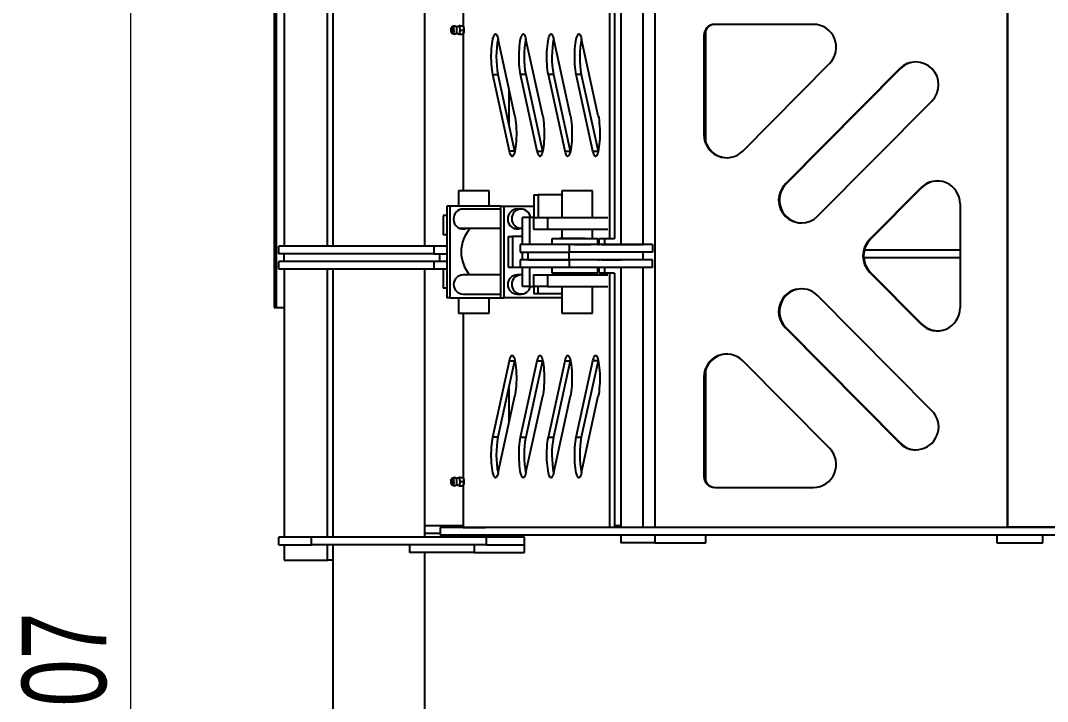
# Model space of a CAD drawing. Header units: millimetres. Extents: x 15 to 205, y 5 to 292.
# Drawn here: x 82.47 to 125.05, y 220.74 to 248.99 of the extents above; entities that cross this region are included whole.
import ezdxf

# ---------------------------------------------------------------- set-up
doc = ezdxf.new("R2010")
doc.units = ezdxf.units.MM
doc.styles.add('SLDTEXTSTYLE0', font='TXT', dxfattribs={"width": 0.75})
doc.dimstyles.new('SLDDIMSTYLE1', dxfattribs={"dimtxt": 3.5, "dimasz": 3.302, "dimexe": 0, "dimexo": 0.0625, "dimgap": 0.875, "dimtad": 1, "dimdec": 0, "dimlfac": 20, "dimrnd": 1e-09, "dimzin": 12, "dimdsep": 46, "dimtxsty": 'SLDTEXTSTYLE0', "dimsah": 1, "dimcen": 0.09, "dimadec": 0, "dimazin": 3, "dimtfac": 1, "dimtdec": 0, "dimtofl": 0, "dimtmove": 0, "dimatfit": 3, "dimfxl": 0, "dimfrac": 2, "dimtolj": 1, "dimtzin": 12, "dimarcsym": 0})

# ---------------------------------------------------------------- blocks, each defined once
blk = doc.blocks.new('_D_1')
at = {"color": 7, "linetype": 'Continuous', "lineweight": 18}
for p, q in [((94.421, 262.319), (86.029, 262.319)), ((87.029, 262.319), (87.029, 181.992)), ((94.421, 181.992), (86.029, 181.992))]:
    blk.add_line(p, q, dxfattribs=at)
for points in [[(87.029, 262.319), (86.521, 259.017), (87.537, 259.017)], [(87.029, 181.992), (87.537, 185.294), (86.521, 185.294)]]:
    blk.add_solid(points, dxfattribs=at)
at = {"color": 7, "linetype": 'Continuous', "lineweight": 18, "insert": (82.517, 216.626), "char_height": 3.5, "attachment_point": 1, "rotation": 90, "style": 'SLDTEXTSTYLE0'}
blk.add_mtext('1607', dxfattribs=at)

msp = doc.modelspace()

# ---------------------------------------------------------------- linework, layer by layer
at = {"color": 7, "linetype": 'Continuous', "lineweight": 25}
for p, q in [((92.9830956, 251.0542716), (92.9830956, 237.0842721)), ((93.0624707, 251.0542716), (93.0624707, 237.0842721)), ((93.4003676, 250.7367696), (93.4003676, 239.6242704)), ((95.1964187, 239.6242704), (95.1964187, 250.7367696)), ((95.4209252, 250.7367696), (95.4209252, 239.6242704)), ((99.2309252, 239.6242704), (99.2309252, 250.7367696)), ((100.8184245, 250.4954721), (100.8184245, 248.7654712)), ((106.8838572, 250.4954721), (106.8838572, 239.9385955)), ((107.0961422, 250.4954721), (107.0961422, 239.9385955)), ((107.3635606, 250.4954721), (107.3635606, 239.700469)), ((108.2857771, 239.700469), (108.2857771, 250.4954721)), ((108.7654813, 250.4954721), (108.7654813, 227.9529716)), ((123.3953966, 227.9656734), (123.3954026, 250.4954721)), ((123.3953966, 250.4954721), (123.3953966, 227.9529716)), ((100.3384972, 248.704293), (100.3326638, 248.6943271)), ((100.4211268, 248.749962), (100.3397072, 248.7056519)), ((100.6728372, 248.7667884), (100.670703, 248.7630214)), ((100.6987425, 248.7654712), (100.8169351, 248.7654712)), ((100.8210967, 248.7654712), (100.8169351, 248.7654712)), ((100.826036, 248.7622644), (100.8234727, 248.7667884)), ((115.3468726, 248.8289918), (111.2516431, 248.8289918)), ((100.3329942, 248.4860505), (100.3384972, 248.4766509)), ((100.3397072, 248.4752919), (100.4211268, 248.4309818)), ((100.670703, 248.4179224), (100.6728372, 248.4141554)), ((100.6882241, 248.5065486), (100.6880259, 248.5029723)), ((100.6987425, 248.4154727), (100.8169351, 248.4154727)), ((100.7084264, 248.5904719), (100.826619, 248.5904719)), ((100.8169351, 248.4154727), (100.8210967, 248.4154727)), ((100.8184245, 248.4154727), (100.8184249, 241.9261481)), ((100.8234727, 248.4141554), (100.8256069, 248.4179224)), ((100.8375334, 248.5065486), (100.8373356, 248.5029723)), ((110.8040465, 248.3775343), (110.8040465, 244.2469682)), ((110.8322276, 248.3775343), (110.8040465, 248.3775343)), ((110.8322276, 248.3775343), (110.8322276, 244.2469682)), ((110.8835502, 243.9372327), (110.8835502, 248.587438)), ((102.9656252, 245.0359549), (102.2713078, 248.2109513)), ((104.118192, 245.0359549), (103.4238747, 248.2109513)), ((105.2707589, 245.0359549), (104.5764415, 248.2109513)), ((106.4233257, 245.0359549), (105.7290083, 248.2109513)), ((112.4161555, 243.5734476), (116.0146294, 247.2029712)), ((102.7433796, 243.572488), (102.0490622, 246.7474903)), ((102.0490622, 246.7474903), (102.2613464, 246.7474903)), ((102.2613464, 246.7474903), (102.9556645, 243.572488)), ((103.8959464, 243.572488), (103.2016291, 246.7474903)), ((103.4139132, 246.7474903), (103.2016291, 246.7474903)), ((103.4139132, 246.7474903), (104.1082314, 243.572488)), ((105.0485133, 243.572488), (104.3541959, 246.7474903)), ((104.5664801, 246.7474903), (104.3541959, 246.7474903)), ((104.5664801, 246.7474903), (105.2607974, 243.572488)), ((106.2010801, 243.572488), (105.5067627, 246.7474903)), ((105.7190469, 246.7474903), (105.5067627, 246.7474903)), ((105.7190469, 246.7474903), (106.4133642, 243.572488)), ((114.1840412, 242.2134961), (118.9232214, 246.9935741)), ((118.951401, 246.9935741), (114.2122222, 242.2134961)), ((118.9232214, 246.9935741), (118.951401, 246.9935741)), ((102.7234247, 244.6344818), (102.7234247, 246.1434926)), ((115.5195562, 240.866461), (120.258735, 245.646533)), ((110.8040465, 244.2469682), (110.8322276, 244.2469682)), ((102.9556645, 243.572488), (102.7433796, 243.572488)), ((102.9556645, 243.572488), (102.9606445, 243.5505535)), ((103.8959464, 243.572488), (104.1082314, 243.572488)), ((104.1082314, 243.572488), (104.1132113, 243.5505535)), ((105.0485133, 243.572488), (105.2607974, 243.572488)), ((105.2607974, 243.572488), (105.2657781, 243.5505535)), ((106.2010801, 243.572488), (106.4133642, 243.572488)), ((106.4133642, 243.572488), (106.418345, 243.5505535)), ((100.6279251, 241.9261481), (100.6279251, 241.2911441)), ((101.897925, 241.9261481), (100.6279251, 241.9261481)), ((101.897925, 241.2911441), (101.897925, 241.9261481)), ((104.9187025, 241.9261481), (104.9187025, 240.814897)), ((106.1887024, 241.9261481), (104.9187025, 241.9261481)), ((106.1887024, 240.814897), (106.1887024, 241.9261481)), ((114.1840412, 242.2134961), (114.2122222, 242.2134961)), ((117.6753236, 239.8977425), (119.8130219, 242.0538868)), ((119.8412029, 242.0538868), (117.7035047, 239.8977425)), ((119.8130219, 242.0538868), (119.8412029, 242.0538868)), ((103.7575661, 241.7560007), (103.7575661, 241.2911441)), ((103.7575661, 241.7560007), (103.9357981, 241.7560007)), ((103.9357981, 241.7560007), (103.9357981, 240.814897)), ((104.9187025, 241.7560007), (103.9357981, 241.7560007)), ((100.138888, 241.2911441), (100.138888, 240.1005234)), ((100.2709119, 241.2911441), (100.138888, 241.2911441)), ((100.2709119, 241.2911441), (100.2709119, 237.4811437)), ((102.3832945, 241.2911441), (100.2709119, 241.2911441)), ((102.3832945, 241.1641445), (100.8143952, 241.1641445)), ((102.3832945, 237.4811437), (102.3832945, 241.2911441)), ((102.3832945, 241.2911441), (102.5153188, 241.2911441)), ((102.5153188, 237.4811437), (102.5153188, 241.2911441)), ((102.5153188, 241.2911441), (103.7575661, 241.2911441)), ((103.2238318, 241.1641445), (103.0588022, 241.1641445)), ((103.7575661, 241.2911441), (103.7575661, 240.814897)), ((121.4251293, 241.3803663), (121.4251293, 237.0680775)), ((99.9929251, 240.8942725), (99.9929251, 240.1005234)), ((100.138888, 240.8942725), (99.9929251, 240.8942725)), ((103.2782151, 239.700469), (103.2782151, 240.814897)), ((103.575269, 240.814897), (103.2782151, 240.814897)), ((103.575269, 240.814897), (103.575269, 239.700469)), ((103.7305502, 240.814897), (103.575269, 240.814897)), ((103.7305502, 240.814897), (103.7305502, 240.338644)), ((103.7305502, 240.814897), (104.3114549, 240.814897)), ((104.3114549, 240.814897), (104.3114549, 240.338644)), ((104.3114549, 240.814897), (106.8231648, 240.814897)), ((100.6622514, 240.3703954), (102.3832945, 240.3703954)), ((102.9066583, 240.3703954), (103.2238318, 240.3703954)), ((103.7305502, 240.338644), (104.3114549, 240.338644)), ((104.3114549, 240.338644), (106.8231648, 240.338644)), ((104.9187025, 240.338644), (104.9187025, 239.9481203)), ((106.1887024, 239.9481203), (106.1887024, 240.338644)), ((100.138888, 240.1005234), (99.9929251, 240.1005234)), ((100.138888, 240.1005234), (100.138888, 238.6717703)), ((102.6817484, 240.0211479), (102.6817484, 238.7511458)), ((102.6817484, 240.0211479), (102.8599805, 240.0211479)), ((102.8599805, 240.0211479), (102.8599805, 238.7511458)), ((103.2782151, 240.0211479), (102.8599805, 240.0211479)), ((104.5043929, 239.9481203), (104.5043929, 239.700469)), ((104.5066132, 239.9481203), (106.4071721, 239.9481203)), ((105.8824925, 239.9481203), (104.8224649, 239.9481203)), ((106.4093923, 239.700469), (106.4093923, 239.9481203)), ((106.467267, 239.700469), (106.467267, 239.9385955)), ((106.467267, 239.9385955), (106.8838572, 239.9385955)), ((106.6795519, 239.9385955), (106.6795519, 239.700469)), ((106.8838572, 239.9385955), (107.0961422, 239.9385955)), ((117.6753236, 239.8977425), (117.7035047, 239.8977425)), ((93.1758611, 239.3067684), (93.1758611, 239.6242704)), ((99.60829, 239.6242704), (93.1758611, 239.6242704)), ((99.60829, 239.6242704), (99.60829, 239.3067684)), ((100.138888, 239.6242704), (99.60829, 239.6242704)), ((103.1860633, 239.700469), (103.1860633, 239.3829729)), ((103.1860633, 239.3829729), (105.2270083, 239.3829729)), ((105.2270083, 239.700469), (103.1866437, 239.700469)), ((103.2782151, 239.0654709), (103.2782151, 239.3829729)), ((103.5035638, 239.3829729), (103.5035638, 239.0654709)), ((105.4085633, 239.700469), (104.4169305, 239.700469)), ((105.2137209, 239.0654709), (105.2137209, 239.3829729)), ((108.6772396, 239.700469), (105.2270083, 239.700469)), ((105.2270083, 239.3829729), (105.2270083, 239.700469)), ((108.6772396, 239.3829729), (105.2270083, 239.3829729)), ((105.4085633, 239.700469), (106.1214848, 239.700469)), ((106.4093923, 239.700469), (106.4587591, 239.700469)), ((106.5507172, 239.700469), (107.3635606, 239.700469)), ((107.3635606, 239.700469), (107.2753204, 239.700469)), ((107.2753204, 239.700469), (108.2857771, 239.700469)), ((108.2857771, 239.0654709), (108.2857771, 239.3829729)), ((108.6568607, 239.700469), (108.6772396, 239.700469)), ((108.6772396, 239.700469), (108.6772396, 239.3829729)), ((121.4251293, 239.4591715), (117.4560903, 239.4591715)), ((99.60829, 239.3067684), (93.1758611, 239.3067684)), ((93.1758611, 238.6717703), (93.1758611, 238.9892723)), ((99.60829, 238.9892723), (93.1758611, 238.9892723)), ((93.4003676, 238.9892723), (93.4003676, 239.3067684)), ((99.60829, 239.3067684), (100.138888, 239.3067684)), ((99.60829, 238.9892723), (99.60829, 238.6717703)), ((100.138888, 238.9892723), (99.60829, 238.9892723)), ((99.8446664, 239.3067684), (99.8446664, 238.9892723)), ((103.1860633, 239.0654709), (103.1860633, 238.7479689)), ((105.2270083, 239.0654709), (103.1866437, 239.0654709)), ((103.5035638, 239.0654709), (105.2137209, 239.0654709)), ((108.2857771, 239.0654709), (105.2137209, 239.0654709)), ((108.6772396, 239.0654709), (105.2270083, 239.0654709)), ((105.2270083, 238.7479689), (105.2270083, 239.0654709)), ((106.4093923, 239.0654709), (106.4587591, 239.0654709)), ((106.5507172, 239.0654709), (107.3635606, 239.0654709)), ((108.6772396, 239.0654709), (108.6568607, 239.0654709)), ((108.6772396, 238.7479689), (108.6772396, 239.0654709)), ((121.4251293, 239.1416695), (117.4304633, 239.1416695)), ((99.60829, 238.6717703), (93.1758611, 238.6717703)), ((93.4003676, 238.6717703), (93.4003676, 227.559271)), ((95.1964187, 227.559271), (95.1964187, 238.6717703)), ((95.4209252, 238.6717703), (95.4209252, 227.559271)), ((99.2309252, 227.559271), (99.2309252, 238.6717703)), ((100.138888, 238.6717703), (99.60829, 238.6717703)), ((99.9929251, 238.6717703), (99.9929251, 237.8780212)), ((100.138888, 238.6717703), (100.138888, 237.4811437)), ((102.6817484, 238.7511458), (102.8599805, 238.7511458)), ((102.8599805, 238.7511458), (103.1860633, 238.7511458)), ((105.2270083, 238.7479689), (103.1860633, 238.7479689)), ((103.2782151, 237.9573967), (103.2782151, 238.7479689)), ((103.575269, 238.7479689), (103.575269, 237.9573967)), ((104.5043929, 238.7479689), (104.5043929, 238.525721)), ((104.5043929, 238.525721), (106.4093923, 238.525721)), ((104.9187025, 238.525721), (104.9187025, 238.4336438)), ((108.6772396, 238.7479689), (105.2270083, 238.7479689)), ((106.1887024, 238.4336438), (106.1887024, 238.525721)), ((106.4093923, 238.525721), (106.4093923, 238.7479689)), ((106.467267, 238.5098483), (106.467267, 238.7479689)), ((106.8838572, 238.5098483), (106.467267, 238.5098483)), ((106.6795519, 238.7479689), (106.6795519, 238.5098483)), ((106.8838572, 238.5098483), (106.883858, 227.9529716)), ((107.0961422, 238.5098483), (106.8838572, 238.5098483)), ((107.0961422, 238.5098483), (107.0961422, 227.9529716)), ((107.3635606, 238.7479689), (107.3635606, 227.9529716)), ((108.2857771, 227.9529716), (108.2857771, 238.7479689)), ((119.8130219, 236.3945569), (117.6753236, 238.5507013)), ((117.7035047, 238.5507013), (117.6753236, 238.5507013)), ((117.7035047, 238.5507013), (119.8412029, 236.3945569)), ((102.3832945, 238.4336438), (100.8143952, 238.4336438)), ((103.2238318, 238.4336438), (103.0588022, 238.4336438)), ((103.7305502, 238.4336438), (103.7305502, 237.9573967)), ((103.7305502, 238.4336438), (104.3114549, 238.4336438)), ((104.3114549, 238.4336438), (106.8231648, 238.4336438)), ((104.3114549, 238.4336438), (104.3114549, 237.9573967)), ((100.138888, 237.8780212), (99.9929251, 237.8780212)), ((100.8143952, 237.6398947), (102.3832945, 237.6398947)), ((103.0588022, 237.6398947), (103.2238318, 237.6398947)), ((103.575269, 237.9573967), (103.2782151, 237.9573967)), ((103.575269, 237.9573967), (103.7305502, 237.9573967)), ((104.3114549, 237.9573967), (103.7305502, 237.9573967)), ((103.7575661, 237.9573967), (103.7575661, 237.6512911)), ((103.9357981, 237.6512911), (103.7575661, 237.6512911)), ((103.9357981, 237.6512911), (103.9357981, 237.9573967)), ((104.9187025, 237.6512911), (103.9357981, 237.6512911)), ((104.3114549, 237.9573967), (106.8231648, 237.9573967)), ((104.9187025, 237.9573967), (104.9187025, 236.8461456)), ((106.1887024, 236.8461456), (106.1887024, 237.9573967)), ((100.2709119, 237.4811437), (100.138888, 237.4811437)), ((100.2709119, 237.4811437), (102.3832945, 237.4811437)), ((100.6279251, 237.4811437), (100.6279251, 236.8461456)), ((101.897925, 236.8461456), (101.897925, 237.4811437)), ((102.3832945, 237.4811437), (102.5153188, 237.4811437)), ((104.9187025, 237.4811437), (102.5153188, 237.4811437)), ((120.2587364, 232.8019108), (115.5195562, 237.5819828)), ((92.9830956, 237.0842721), (93.0624707, 237.0842721)), ((93.0624707, 237.0842721), (93.4003676, 237.0842721)), ((100.6279251, 236.8461456), (101.897925, 236.8461456)), ((100.8184249, 236.8461456), (100.8184253, 230.0329711)), ((104.9187025, 236.8461456), (106.1887024, 236.8461456)), ((119.8130219, 236.3945569), (119.8412029, 236.3945569)), ((118.9232214, 231.4548697), (114.1840412, 236.2349417)), ((114.2122222, 236.2349417), (114.1840412, 236.2349417)), ((114.2122222, 236.2349417), (118.9514024, 231.4548697)), ((102.0490622, 231.7009504), (102.7433796, 234.8759498)), ((102.9556645, 234.8759498), (102.2613472, 231.7009534)), ((102.7433796, 234.8759498), (102.9556645, 234.8759498)), ((102.9606445, 234.8978903), (102.9556645, 234.8759498)), ((103.2016291, 231.7009534), (103.8959464, 234.8759498)), ((104.1082314, 234.8759498), (103.413914, 231.7009534)), ((103.8959464, 234.8759498), (104.1082314, 234.8759498)), ((104.1132113, 234.8978903), (104.1082314, 234.8759498)), ((104.3541959, 231.7009534), (105.0485133, 234.8759498)), ((105.2607982, 234.8759498), (104.5664808, 231.7009534)), ((105.0485133, 234.8759498), (105.2607982, 234.8759498)), ((105.2657781, 234.8978903), (105.2607982, 234.8759498)), ((105.5067627, 231.7009534), (106.2010801, 234.8759498)), ((106.413365, 234.8759498), (105.7190476, 231.7009534)), ((106.413365, 234.8759498), (106.2010801, 234.8759498)), ((106.418345, 234.8978903), (106.413365, 234.8759498)), ((116.0146309, 231.2454696), (112.4161555, 234.8749961)), ((110.8835502, 229.8610027), (110.8835502, 234.5112051)), ((102.7234247, 232.3049482), (102.7234247, 233.813956)), ((110.804048, 234.2014756), (110.804048, 230.0709094)), ((110.8322276, 234.2014756), (110.804048, 234.2014756)), ((110.8322276, 234.2014756), (110.8322276, 230.0709094)), ((102.2713078, 230.2374895), (102.9656252, 233.4124889)), ((103.4238747, 230.2374895), (104.118192, 233.4124889)), ((104.5764415, 230.2374895), (105.2707589, 233.4124889)), ((105.7290083, 230.2374895), (106.4233257, 233.4124889)), ((102.2613472, 231.7009534), (102.0490622, 231.7009504)), ((103.2016291, 231.7009534), (103.413914, 231.7009534)), ((104.3541959, 231.7009534), (104.5664808, 231.7009534)), ((105.5067627, 231.7009534), (105.7190476, 231.7009534)), ((118.9232214, 231.4548697), (118.9514024, 231.4548697)), ((100.3384976, 229.9717929), (100.3326642, 229.961827)), ((100.4211275, 230.017462), (100.3397079, 229.9731489)), ((100.6728376, 230.0342854), (100.6707033, 230.0305213)), ((100.6987432, 230.0329711), (100.8169359, 230.0329711)), ((100.8210974, 230.0329711), (100.8169359, 230.0329711)), ((100.8260368, 230.0297644), (100.8234734, 230.0342854)), ((110.804048, 230.0709094), (110.8322276, 230.0709094)), ((100.3329946, 229.7535505), (100.3384976, 229.7441508)), ((100.3397079, 229.7427918), (100.4211275, 229.6984817)), ((100.6707033, 229.6854224), (100.6728376, 229.6816553)), ((100.6882245, 229.7740485), (100.6880267, 229.7704722)), ((100.6987432, 229.6829696), (100.8169359, 229.6829696)), ((100.7084271, 229.8579718), (100.8266198, 229.8579718)), ((100.8169359, 229.6829696), (100.8210974, 229.6829696)), ((100.8184253, 229.6829696), (100.8184253, 227.9529716)), ((100.8234734, 229.6816553), (100.8256076, 229.6854224)), ((100.8375341, 229.7740485), (100.8373363, 229.7704722)), ((111.2516446, 229.6194519), (115.3468726, 229.6194519)), ((100.8184253, 228.0291702), (99.2309252, 228.0291702)), ((99.8659251, 227.9529716), (99.8659251, 227.6354696)), ((99.8712344, 227.9529716), (99.8659251, 227.9529716)), ((99.8712344, 227.9529716), (99.8712344, 227.6354696)), ((100.8184253, 227.9529716), (101.7450018, 227.9529716)), ((106.883858, 227.9529716), (101.7450018, 227.9529716)), ((107.0961422, 227.9529716), (106.883858, 227.9529716)), ((107.3635606, 228.0291702), (107.0961422, 228.0291702)), ((108.747044, 227.9529716), (108.2857771, 227.9529716)), ((123.3953966, 227.9529716), (108.7975247, 227.9529716)), ((130.9664143, 227.9656704), (123.3953966, 227.9656734)), ((123.4233035, 227.9529716), (123.3953966, 227.9529716)), ((124.855019, 227.9529716), (124.855019, 227.9656734)), ((93.1758611, 227.241772), (93.1758611, 227.559271)), ((94.5351224, 227.559271), (93.1758611, 227.559271)), ((94.5351224, 227.241772), (94.5351224, 227.559271)), ((101.7709254, 227.559271), (94.5351224, 227.559271)), ((99.8659251, 227.7116712), (99.2309252, 227.7116712)), ((99.8712344, 227.6354696), (99.8659251, 227.6354696)), ((101.135925, 227.6354726), (101.135925, 227.559271)), ((101.7709254, 227.559271), (101.7709254, 227.241772)), ((103.358425, 227.559271), (101.7709254, 227.559271)), ((102.4059249, 227.559271), (102.4059249, 227.6354726)), ((103.358425, 227.241772), (103.358425, 227.559271)), ((107.3635606, 227.6354726), (107.3635606, 227.3179706)), ((108.7654813, 227.6354726), (108.7654813, 227.3179706)), ((110.8835502, 227.3179706), (110.8835502, 227.6354726)), ((122.9500188, 227.6354726), (122.9500188, 227.3179706)), ((124.855019, 227.3179706), (124.855019, 227.6354726)), ((93.1758611, 227.241772), (94.5351224, 227.241772)), ((93.4003676, 227.241772), (93.4003676, 226.6067709)), ((101.7709254, 227.241772), (94.5351224, 227.241772)), ((95.1964187, 226.6067709), (95.1964187, 227.241772)), ((95.4209252, 227.241772), (95.4209252, 216.7642708)), ((98.5959253, 227.241772), (98.5959253, 226.92427)), ((101.2790503, 227.241772), (101.2790503, 226.92427)), ((101.7709254, 227.241772), (103.358425, 227.241772)), ((103.358425, 226.92427), (103.358425, 227.241772)), ((108.7654813, 227.3179706), (107.3635606, 227.3179706)), ((108.7654813, 227.3179706), (110.8835502, 227.3179706)), ((122.9500188, 227.3179706), (124.855019, 227.3179706)), ((93.4003676, 226.6067709), (95.1964187, 226.6067709)), ((95.4209252, 226.6067709), (95.1964187, 226.6067709)), ((101.2790503, 226.92427), (98.5959253, 226.92427)), ((99.2309252, 217.0817699), (99.2309252, 226.92427)), ((101.2790503, 226.92427), (103.358425, 226.92427))]:
    msp.add_line(p, q, dxfattribs=at)
at = {"color": 7, "linetype": 'Continuous', "lineweight": 25, "flags": 128}
for points in [[(100.3499845, 248.5351767), (100.3472178, 248.5006537), (100.3433956, 248.479798), (100.3390992, 248.4757985), (100.3384972, 248.4766509)], [(102.0490622, 246.7474903), (102.0319393, 246.8373384), (102.0172058, 246.9391431), (102.0051359, 247.0510032), (101.9959545, 247.1708443), (101.9898316, 247.2964312), (101.9868827, 247.4254217), (101.9871613, 247.5554134), (101.9906638, 247.6839866), (101.9973239, 247.8087451), (102.0070179, 247.9273702), (102.0195646, 248.0376388), (102.0347318, 248.1375124), (102.0522354, 248.2251193), (102.0717493, 248.2988324), (102.0929111, 248.3572747), (102.1153262, 248.3993616), (102.1385772, 248.4243121), (102.1622299, 248.4316553), (102.1858452, 248.4212543), (102.2089822, 248.3933057), (102.2312103, 248.348334), (102.2521151, 248.2871677), (102.2713078, 248.2109513)], [(103.2016291, 246.7474903), (103.1845061, 246.8373384), (103.1697726, 246.9391431), (103.1577027, 247.0510032), (103.1485213, 247.1708443), (103.1423984, 247.2964312), (103.1394495, 247.4254217), (103.1397281, 247.5554134), (103.1432307, 247.6839866), (103.1498907, 247.8087451), (103.1595847, 247.9273702), (103.1721315, 248.0376388), (103.1872986, 248.1375124), (103.2048023, 248.2251193), (103.2243161, 248.2988324), (103.245478, 248.3572747), (103.267893, 248.3993616), (103.2911441, 248.4243121), (103.3147967, 248.4316553), (103.338412, 248.4212543), (103.3615491, 248.3933057), (103.3837771, 248.348334), (103.404682, 248.2871677), (103.4238747, 248.2109513)], [(104.3541959, 246.7474903), (104.337073, 246.8373384), (104.3223394, 246.9391431), (104.3102695, 247.0510032), (104.3010881, 247.1708443), (104.2949653, 247.2964312), (104.2920163, 247.4254217), (104.292295, 247.5554134), (104.2957975, 247.6839866), (104.3024576, 247.8087451), (104.3121515, 247.9273702), (104.3246983, 248.0376388), (104.3398654, 248.1375124), (104.3573683, 248.2251193), (104.3768829, 248.2988324), (104.3980448, 248.3572747), (104.4204599, 248.3993616), (104.4437109, 248.4243121), (104.4673635, 248.4316553), (104.4909789, 248.4212543), (104.5141159, 248.3933057), (104.5363439, 248.348334), (104.5572488, 248.2871677), (104.5764415, 248.2109513)], [(105.5067627, 246.7474903), (105.4896398, 246.8373384), (105.4749063, 246.9391431), (105.4628363, 247.0510032), (105.453655, 247.1708443), (105.4475321, 247.2964312), (105.4445831, 247.4254217), (105.4448618, 247.5554134), (105.4483643, 247.6839866), (105.4550244, 247.8087451), (105.4647183, 247.9273702), (105.4772651, 248.0376388), (105.4924323, 248.1375124), (105.5099352, 248.2251193), (105.5294497, 248.2988324), (105.5506116, 248.3572747), (105.5730267, 248.3993616), (105.5962777, 248.4243121), (105.6199303, 248.4316553), (105.6435457, 248.4212543), (105.6666827, 248.3933057), (105.6889108, 248.348334), (105.7098156, 248.2871677), (105.7290083, 248.2109513)], [(102.9656252, 245.0359549), (102.9827474, 244.9461069), (102.9974809, 244.8443021), (103.0095509, 244.7324361), (103.018733, 244.612595), (103.0248551, 244.487008), (103.0278048, 244.3580176), (103.0275254, 244.2280259), (103.0240229, 244.0994527), (103.0173628, 243.9746942), (103.0076688, 243.856075), (102.9951221, 243.7458004), (102.9799557, 243.6459329), (102.962452, 243.5583259), (102.9429375, 243.4846129), (102.9217756, 243.4261646), (102.8993605, 243.3840777), (102.8761102, 243.3591272), (102.8524569, 243.3517899), (102.8288422, 243.3621849), (102.8057052, 243.3901336), (102.7834771, 243.4351112), (102.7625716, 243.4962775), (102.7433796, 243.572488)], [(104.118192, 245.0359549), (104.1353142, 244.9461069), (104.1500477, 244.8443021), (104.1621177, 244.7324361), (104.1712998, 244.612595), (104.1774219, 244.487014), (104.1803716, 244.3580176), (104.1800922, 244.2280259), (104.1765897, 244.0994527), (104.1699296, 243.9746942), (104.1602357, 243.856075), (104.1476889, 243.7458004), (104.1325225, 243.6459329), (104.1150188, 243.5583259), (104.0955043, 243.4846129), (104.0743424, 243.4261646), (104.0519273, 243.3840777), (104.028677, 243.3591272), (104.0050237, 243.3517899), (103.9814091, 243.3621849), (103.958272, 243.3901336), (103.936044, 243.4351112), (103.9151384, 243.4962775), (103.8959464, 243.572488)], [(105.2707589, 245.0359549), (105.287881, 244.9461069), (105.3026146, 244.8443021), (105.3146845, 244.7324361), (105.3238666, 244.612595), (105.3299887, 244.487014), (105.3329384, 244.3580176), (105.332659, 244.2280259), (105.3291565, 244.0994527), (105.3224964, 243.9746942), (105.3128025, 243.856075), (105.3002557, 243.7458004), (105.2850893, 243.6459329), (105.2675857, 243.5583259), (105.2480711, 243.4846129), (105.2269092, 243.4261646), (105.2044941, 243.3840777), (105.1812439, 243.3591332), (105.1575905, 243.3517899), (105.1339759, 243.3621849), (105.1108388, 243.3901336), (105.0886108, 243.4351112), (105.0677052, 243.4962775), (105.0485133, 243.572488)], [(106.4233257, 245.0359549), (106.4404479, 244.9461069), (106.4551814, 244.8443021), (106.4672513, 244.7324361), (106.4764334, 244.612595), (106.4825556, 244.487014), (106.4855052, 244.3580176), (106.4852258, 244.2280259), (106.4817233, 244.0994527), (106.4750633, 243.9746942), (106.4653693, 243.856075), (106.4528225, 243.7458004), (106.4376561, 243.6459329), (106.4201525, 243.5583259), (106.4006379, 243.4846129), (106.379476, 243.4261646), (106.357061, 243.3840777), (106.3338107, 243.3591332), (106.3101573, 243.3517899), (106.2865427, 243.3621849), (106.2634057, 243.3901336), (106.2411776, 243.4351112), (106.220272, 243.4962775), (106.2010801, 243.572488)], [(100.7483831, 240.3444256), (100.8052828, 240.3590645), (100.8345148, 240.3703954)], [(102.99279, 240.3444256), (103.0496894, 240.3590645), (103.0789217, 240.3703954)], [(102.7433796, 234.8759498), (102.7625723, 234.9521663), (102.7834771, 235.0133325), (102.8057052, 235.0583102), (102.8288422, 235.0862529), (102.8524569, 235.0966539), (102.8761102, 235.0893106), (102.8993612, 235.064366), (102.9217756, 235.0222732), (102.9429375, 234.9638309), (102.962452, 234.8901178), (102.9799557, 234.8025109), (102.9951221, 234.7026374), (103.0076696, 234.5923688), (103.0173635, 234.4737496), (103.0240236, 234.3489911), (103.0275254, 234.220412), (103.0278048, 234.0904202), (103.0248558, 233.9614298), (103.018733, 233.8358487), (103.0095516, 233.7160076), (102.9974809, 233.6041417), (102.9827481, 233.5023369), (102.9656252, 233.4124889)], [(103.8959464, 234.8759498), (103.9151391, 234.9521663), (103.936044, 235.0133325), (103.958272, 235.0583102), (103.9814091, 235.0862588), (104.0050237, 235.0966539), (104.028677, 235.0893106), (104.0519281, 235.064366), (104.0743424, 235.0222732), (104.0955043, 234.9638309), (104.1150188, 234.8901178), (104.1325225, 234.8025109), (104.1476889, 234.7026374), (104.1602364, 234.5923688), (104.1699304, 234.4737496), (104.1765904, 234.3489911), (104.1800922, 234.220412), (104.1803716, 234.0904202), (104.1774227, 233.9614298), (104.1712998, 233.8358487), (104.1621184, 233.7160076), (104.1500477, 233.6041417), (104.1353142, 233.5023369), (104.118192, 233.4124889)], [(105.0485133, 234.8759498), (105.0677059, 234.9521663), (105.0886108, 235.0133325), (105.1108388, 235.0583102), (105.1339759, 235.0862588), (105.1575905, 235.0966539), (105.1812439, 235.0893106), (105.2044949, 235.064366), (105.2269092, 235.0222732), (105.2480711, 234.9638309), (105.2675857, 234.8901178), (105.2850893, 234.8025109), (105.3002557, 234.7026433), (105.3128032, 234.5923688), (105.3224972, 234.4737496), (105.3291572, 234.3489911), (105.332659, 234.2204179), (105.3329384, 234.0904202), (105.3299895, 233.9614298), (105.3238666, 233.8358487), (105.3146852, 233.7160076), (105.3026146, 233.6041417), (105.287881, 233.5023369), (105.2707589, 233.4124889)], [(106.2010801, 234.8759498), (106.2202728, 234.9521663), (106.2411776, 235.0133325), (106.2634057, 235.0583102), (106.2865427, 235.0862588), (106.3101573, 235.0966539), (106.3338107, 235.0893106), (106.3570617, 235.064366), (106.379476, 235.0222732), (106.4006379, 234.9638309), (106.4201525, 234.8901178), (106.4376561, 234.8025109), (106.4528225, 234.7026433), (106.46537, 234.5923688), (106.475064, 234.4737496), (106.4817241, 234.3489911), (106.4852258, 234.2204179), (106.4855052, 234.0904202), (106.4825563, 233.9614298), (106.4764334, 233.8358487), (106.4672521, 233.7160076), (106.4551814, 233.6041417), (106.4404479, 233.5023369), (106.4233257, 233.4124889)], [(102.2713078, 230.2374895), (102.2521159, 230.161276), (102.2312103, 230.1001098), (102.208983, 230.0551351), (102.185846, 230.0271865), (102.1622306, 230.0167884), (102.1385772, 230.0241287), (102.115327, 230.0490792), (102.0929119, 230.0911661), (102.07175, 230.1496114), (102.0522354, 230.2233245), (102.0347318, 230.3109314), (102.0195654, 230.4108019), (102.0070186, 230.5210735), (101.9973247, 230.6396957), (101.9906646, 230.7644542), (101.9871621, 230.8930274), (101.9868827, 231.0230191), (101.9898324, 231.1520095), (101.9959545, 231.2775965), (102.0051366, 231.3974376), (102.0172065, 231.5093006), (102.0319401, 231.6111054), (102.0490622, 231.7009504)], [(103.4238747, 230.2374895), (103.4046827, 230.161276), (103.3837771, 230.1001098), (103.3615491, 230.0551351), (103.3384128, 230.0271865), (103.3147974, 230.0167884), (103.2911441, 230.0241287), (103.2678938, 230.0490792), (103.2454787, 230.0911661), (103.2243168, 230.1496114), (103.2048023, 230.2233245), (103.1872986, 230.3109314), (103.1721322, 230.4108019), (103.1595854, 230.5210735), (103.1498915, 230.6396957), (103.1432314, 230.7644542), (103.1397289, 230.8930274), (103.1394495, 231.0230191), (103.1423992, 231.1520095), (103.1485213, 231.2775965), (103.1577034, 231.3974376), (103.1697734, 231.5093006), (103.1845069, 231.6111054), (103.2016291, 231.7009534)], [(104.5764415, 230.2374895), (104.5572495, 230.161276), (104.5363439, 230.1001098), (104.5141159, 230.0551351), (104.4909789, 230.0271865), (104.4673642, 230.0167884), (104.4437109, 230.0241287), (104.4204606, 230.0490792), (104.3980455, 230.0911661), (104.3768836, 230.1496114), (104.3573691, 230.2233245), (104.3398654, 230.3109314), (104.324699, 230.4108019), (104.3121523, 230.5210735), (104.3024583, 230.6396957), (104.2957982, 230.7644542), (104.2922957, 230.8930274), (104.2920163, 231.0230191), (104.294966, 231.1520125), (104.3010881, 231.2775965), (104.3102702, 231.3974376), (104.3223402, 231.5093006), (104.3370737, 231.6111054), (104.3541959, 231.7009534)], [(105.7290083, 230.2374895), (105.7098164, 230.161276), (105.6889108, 230.1001098), (105.6666827, 230.0551351), (105.6435457, 230.0271865), (105.6199311, 230.0167884), (105.5962777, 230.0241317), (105.5730274, 230.0490792), (105.5506123, 230.0911661), (105.5294505, 230.1496114), (105.5099359, 230.2233245), (105.4924323, 230.3109314), (105.4772659, 230.4108019), (105.4647191, 230.5210735), (105.4550251, 230.6396957), (105.448365, 230.7644542), (105.4448625, 230.8930274), (105.4445831, 231.0230191), (105.4475328, 231.1520125), (105.453655, 231.2775965), (105.4628371, 231.3974376), (105.474907, 231.5093006), (105.4896405, 231.6111054), (105.5067627, 231.7009534)], [(100.3499849, 229.8026766), (100.3472185, 229.7681506), (100.343396, 229.7473009), (100.3391, 229.7432985), (100.3384976, 229.7441508)]]:
    msp.add_lwpolyline(points, dxfattribs=at)
at = {"color": 7, "linetype": 'Continuous', "lineweight": 25}
for centre, radius, start, end in [((100.0201018, 248.5977175), 0.3357588, 349.26498378, 18.50676636), ((100.0561707, 248.6325527), 0.383377, 353.69832609, 17.83341048), ((100.0012909, 248.595898), 0.5595462, 352.92146272, 13.0940266), ((100.5028314, 248.6921832), 0.185739, 355.61176226, 23.23945607), ((111.2535792, 248.3794592), 0.4495368, 90.24676255, 180.24533551), ((111.2817594, 248.37946), 0.4495359, 90.24665428, 180.24544378), ((115.3391837, 247.8757103), 0.9533126, 315.11502978, 89.53787353), ((100.121554, 248.5417891), 0.319409, 339.70134757, 8.76691586), ((100.3924254, 248.5165098), 0.1644783, 339.25089611, 3.63762717), ((100.5028531, 248.488757), 0.1857177, 336.75892669, 4.38985499), ((99.0003591, 248.5903608), 1.6899394, 357.15806982, 2.97169044), ((100.5705877, 248.4964242), 0.2668283, 342.89022474, 1.40620591), ((106.2236303, 247.4769104), 4.0288643, 169.18492094, 190.43084095), ((107.3761971, 247.4769104), 4.0288643, 169.18492094, 190.43084095), ((108.528764, 247.4769104), 4.0288643, 169.18492094, 190.43084095), ((109.6813308, 247.4769104), 4.0288643, 169.18492094, 190.43084095), ((119.590666, 246.319744), 0.9484352, 314.78034268, 134.72723476), ((119.6198944, 246.3321709), 0.9403923, 90.90333106, 135.30546846), ((111.7477135, 244.2395911), 0.9436958, 179.55210157, 315.09867701), ((111.7805142, 244.2427003), 0.9482962, 179.74213263, 268.91086901), ((120.4814622, 241.3877416), 0.9436959, 359.55220493, 135.09853598), ((120.5096755, 241.3925327), 0.940343, 90.90228955, 135.30669853), ((114.8521105, 241.5402877), 0.9484336, 134.78047612, 314.72741876), ((114.887287, 241.5405426), 0.9531941, 135.08973107, 268.7136463), ((100.81869, 240.771468), 0.3927, 90.62663447, 182.93008412), ((103.0630972, 240.7714675), 0.3927005, 90.62665981, 182.93000385), ((103.2234629, 240.7742939), 0.3878967, 6.00844689, 181.0371189), ((100.8152613, 240.7291995), 0.3893909, 176.732451, 292.86104447), ((103.0596681, 240.7291999), 0.3893911, 176.73250734, 292.86098813), ((103.2267836, 240.7621037), 0.3911881, 179.24287268, 277.55483373), ((102.1832405, 239.3882929), 1.4464875, 137.23782721, 180.085124), ((118.356545, 239.2242219), 0.9579627, 135.32568565, 224.67431435), ((118.3847261, 239.2242219), 0.9579627, 135.32568565, 224.67431435), ((102.1817883, 239.3833056), 1.4450365, 179.88746129, 221.08582593), ((100.8183051, 238.0415221), 0.3921411, 90.57128434, 180.69403324), ((103.0627124, 238.0415215), 0.3921418, 90.57132955, 180.69393307), ((103.2267916, 238.0419324), 0.3911959, 82.4464985, 180.75579508), ((100.8183115, 238.0320225), 0.3921474, 179.30602223, 269.42779989), ((103.0627187, 238.0320232), 0.3921481, 179.30612241, 269.42775469), ((103.2232544, 238.029465), 0.3876935, 178.92003223, 349.28698096), ((114.8514886, 236.9087696), 0.9484357, 45.2198035, 225.27255513), ((114.8872908, 236.9078972), 0.9531982, 91.28658101, 224.91018701), ((120.4815645, 237.0604574), 0.9435956, 224.88655574, 0.46270335), ((120.5096752, 237.0559104), 0.9403423, 224.69328906, 269.09791143), ((111.7476116, 234.2090986), 0.9435944, 44.88637894, 180.46288016), ((111.7805151, 234.2057427), 0.9482971, 91.08918067, 180.25781769), ((119.5912895, 232.1280823), 0.9484357, 225.21975445, 45.27260418), ((106.2236518, 230.9715319), 4.0288849, 169.56919226, 190.81504509), ((107.3762186, 230.9715319), 4.0288849, 169.56919226, 190.81504509), ((108.5287855, 230.9715319), 4.0288849, 169.56919226, 190.81504509), ((109.6813301, 230.9715319), 4.0288631, 169.56913412, 190.81510323), ((115.3394332, 230.5726304), 0.9532075, 270.44718003, 44.899753), ((119.619895, 232.1162607), 0.9403831, 224.69404199, 269.09662221), ((100.0201069, 229.8652178), 0.3357542, 349.26477819, 18.50697195), ((100.0561693, 229.9000524), 0.3833791, 353.69839362, 17.83334295), ((100.0011976, 229.8633971), 0.5596387, 352.92303855, 13.09223326), ((100.5028263, 229.9596815), 0.1857447, 355.61242364, 23.23926947), ((111.253581, 230.0689848), 0.4495371, 179.7546997, 269.75320224), ((111.281762, 230.0689863), 0.4495385, 179.75488706, 269.75301488), ((100.1215689, 229.8092876), 0.3193953, 339.70070861, 8.76755482), ((100.392437, 229.7840077), 0.1644674, 339.25022997, 3.63963207), ((100.5028145, 229.7562617), 0.1857565, 336.7614751, 4.38746234), ((99.0002797, 229.8578643), 1.6900192, 357.15808269, 2.97142851), ((100.570499, 229.7639365), 0.2669174, 342.89334332, 1.40308732)]:
    msp.add_arc(centre, radius, start, end, dxfattribs=at)
for points, knots in [([(100.5462947, 248.7226631), (100.5388666, 248.7274377), (100.5172613, 248.7413252), (100.4765147, 248.753475), (100.441225, 248.7535979), (100.4235463, 248.7504868), (100.4216479, 248.7501528)], [0, 0, 0, 0, 0.2022104818, 0.5881540066, 0.9557764955, 1, 1, 1, 1]), ([(100.6716537, 248.7653102), (100.6539427, 248.7559108), (100.6164036, 248.7359884), (100.5719696, 248.7232857), (100.5473193, 248.7235808), (100.5453097, 248.7236049)], [0, 0, 0, 0, 0.4506702973, 0.9552166755, 1, 1, 1, 1]), ([(100.6987425, 248.7654711), (100.6971183, 248.7654705), (100.6939115, 248.7654692), (100.6895898, 248.7654662), (100.6857098, 248.7654682), (100.681172, 248.7654752), (100.6764974, 248.7654484), (100.6744947, 248.7654636), (100.6735002, 248.7654711)], [0, 0, 0, 0, 0.1314523016, 0.2595352661, 0.3849813876, 0.5086281281, 0.7560021823, 1, 1, 1, 1]), ([(100.6880261, 248.6779711), (100.6878765, 248.6815523), (100.6875767, 248.6887318), (100.687772, 248.699564), (100.6884294, 248.71048), (100.6899937, 248.7250837), (100.6930642, 248.7435218), (100.6968238, 248.7580544), (100.6987425, 248.7654711)], [0, 0, 0, 0, 0.1209380287, 0.242453912, 0.3663523097, 0.4914374238, 0.7404537281, 1, 1, 1, 1]), ([(100.8169351, 248.7654711), (100.8183521, 248.7617228), (100.8211496, 248.7543225), (100.8248582, 248.7432419), (100.8281337, 248.7323171), (100.8318707, 248.7178444), (100.8355416, 248.6997391), (100.8367403, 248.6851935), (100.8373355, 248.6779711)], [0, 0, 0, 0, 0.1314677243, 0.2595569263, 0.385000819, 0.508637726, 0.7560231363, 1, 1, 1, 1]), ([(100.825586, 248.7616565), (100.826111, 248.7611061), (100.8280928, 248.7590285), (100.8312732, 248.7431979), (100.8348531, 248.7160317), (100.8365081, 248.6906587), (100.8373356, 248.6779715)], [0, 0, 0, 0, 0.107253016, 0.4048481276, 0.702409075, 1, 1, 1, 1]), ([(100.3440269, 248.5393929), (100.3433861, 248.5271541), (100.3425122, 248.5162495), (100.3404303, 248.4987524), (100.339223, 248.4921667), (100.3366578, 248.484314), (100.3353009, 248.48305), (100.3326429, 248.4860371), (100.3313429, 248.4902871), (100.3289968, 248.5036593), (100.3279517, 248.5127763), (100.3262747, 248.5344978), (100.3256435, 248.5470938), (100.3248908, 248.5738578), (100.3247696, 248.5880152), (100.3250559, 248.6157469), (100.3254633, 248.6293104), (100.3261041, 248.6415492)], [0, 0, 0, 0, 0.125, 0.125, 0.25, 0.25, 0.375, 0.375, 0.5, 0.5, 0.625, 0.625, 0.75, 0.75, 0.875, 0.875, 1, 1, 1, 1]), ([(100.3261041, 248.6415492), (100.326745, 248.6537881), (100.3276188, 248.6646927), (100.3297007, 248.6821898), (100.330908, 248.6887754), (100.3334732, 248.6966282), (100.3348301, 248.6978922), (100.3374881, 248.6949051), (100.3387881, 248.6906551), (100.3411342, 248.6772829), (100.3421793, 248.6681659), (100.3438564, 248.6464444), (100.3444876, 248.6338484), (100.3452402, 248.6070844), (100.3453614, 248.592927), (100.3450751, 248.5651953), (100.3446677, 248.5516318), (100.3440269, 248.5393929)], [0, 0, 0, 0, 0.125, 0.125, 0.25, 0.25, 0.375, 0.375, 0.5, 0.5, 0.625, 0.625, 0.75, 0.75, 0.875, 0.875, 1, 1, 1, 1]), ([(100.3367555, 248.600104), (100.3367144, 248.6008286), (100.3366322, 248.6022737), (100.3364766, 248.6042186), (100.3362644, 248.6063137), (100.335978, 248.6083311), (100.3354917, 248.6103964), (100.3348423, 248.6109591), (100.3341203, 248.6085239), (100.3335337, 248.6035002), (100.3332288, 248.5975043), (100.3331318, 248.5921167), (100.3331418, 248.5881045), (100.3332181, 248.5842609), (100.3333229, 248.5819804), (100.3333755, 248.5808382)], [0, 0, 0, 0, 0.04014193361, 0.08005710216, 0.1203838842, 0.18532309773, 0.2506883214, 0.38029992275, 0.50004542841, 0.61979093406, 0.74940253541, 0.81434194014, 0.87970735625, 0.93974996598, 1, 1, 1, 1]), ([(100.3333755, 248.5808382), (100.3334167, 248.5801136), (100.3334988, 248.5786685), (100.3336544, 248.5767236), (100.3338666, 248.5746285), (100.334153, 248.5726111), (100.3346393, 248.5705458), (100.3352887, 248.5699831), (100.3360107, 248.5724183), (100.3365973, 248.577442), (100.3369022, 248.5834379), (100.3369992, 248.5888255), (100.3369892, 248.5928377), (100.3369129, 248.5966813), (100.3368081, 248.5989618), (100.3367555, 248.600104)], [0, 0, 0, 0, 0.0401419336, 0.0800571022, 0.1203838842, 0.1853230977, 0.2506883214, 0.3802999228, 0.5000454284, 0.6197909341, 0.7494025354, 0.8143419401, 0.8797073562, 0.939749966, 1, 1, 1, 1]), ([(100.4216483, 248.4307911), (100.4303814, 248.4295857), (100.4558298, 248.4260732), (100.4979145, 248.4321828), (100.5299941, 248.4469245), (100.5447173, 248.4571818), (100.5462947, 248.4582807)], [0, 0, 0, 0, 0.2018858778, 0.5883014657, 0.9558921554, 1, 1, 1, 1]), ([(100.545303, 248.4571483), (100.5480041, 248.4571661), (100.5735101, 248.4573344), (100.6178962, 248.4445716), (100.6545465, 248.4244997), (100.6713668, 248.4152879)], [0, 0, 0, 0, 0.0602250884, 0.568701185, 1, 1, 1, 1]), ([(100.6735002, 248.4154711), (100.6739452, 248.4154712), (100.6748373, 248.4154715), (100.6768302, 248.4154674), (100.6793003, 248.4154714), (100.6832888, 248.4154701), (100.6894217, 248.4154787), (100.695593, 248.4154737), (100.6987425, 248.4154711)], [0, 0, 0, 0, 0.1209380293, 0.2424539119, 0.3663523095, 0.4914374238, 0.7404537273, 1, 1, 1, 1]), ([(100.6987425, 248.4154711), (100.6977402, 248.4192196), (100.6957613, 248.4266204), (100.6932782, 248.4377022), (100.691212, 248.448629), (100.6890784, 248.463102), (100.6874057, 248.4812061), (100.6878202, 248.4957494), (100.6880261, 248.5029711)], [0, 0, 0, 0, 0.1314733078, 0.2595770216, 0.3850439878, 0.508712081, 0.7560439707, 1, 1, 1, 1]), ([(100.7084264, 248.5904711), (100.7070095, 248.5942183), (100.7042121, 248.6016167), (100.7005032, 248.6126938), (100.6972279, 248.6236206), (100.6934918, 248.6381006), (100.6898162, 248.6561796), (100.68862, 248.6707406), (100.6880261, 248.6779711)], [0, 0, 0, 0, 0.1314523016, 0.2595352661, 0.3849813876, 0.5086281281, 0.7560021823, 1, 1, 1, 1]), ([(100.6882439, 248.5065531), (100.6885369, 248.5100252), (100.6891219, 248.5169585), (100.6905898, 248.5273577), (100.6924914, 248.5377858), (100.6956494, 248.5517417), (100.7006335, 248.5694209), (100.7057942, 248.583361), (100.7084264, 248.5904711)], [0, 0, 0, 0, 0.1222179318, 0.2440505286, 0.3667373092, 0.4914535842, 0.7406148251, 1, 1, 1, 1]), ([(100.8373356, 248.5029727), (100.8370867, 248.499354), (100.8365901, 248.4921316), (100.8351962, 248.4812988), (100.833327, 248.4704172), (100.8301513, 248.4558538), (100.8250425, 248.4374239), (100.8196746, 248.4228889), (100.8169351, 248.4154711)], [0, 0, 0, 0, 0.1222420707, 0.2439729305, 0.3665781151, 0.4913758042, 0.7404306168, 1, 1, 1, 1]), ([(100.8373355, 248.6779711), (100.8374873, 248.6743497), (100.8377902, 248.6671219), (100.8375955, 248.6562792), (100.8369297, 248.6454051), (100.835365, 248.6308538), (100.8322967, 248.6124118), (100.8285375, 248.597885), (100.826619, 248.5904711)], [0, 0, 0, 0, 0.1222516352, 0.2439970713, 0.3666223116, 0.4914459366, 0.7404554847, 1, 1, 1, 1]), ([(100.826619, 248.5904711), (100.8275808, 248.5868792), (100.8294808, 248.5797835), (100.8318857, 248.5691595), (100.8339097, 248.5586763), (100.8360412, 248.544785), (100.8377933, 248.52745), (100.8376049, 248.5134852), (100.8375114, 248.5065539)], [0, 0, 0, 0, 0.1312966169, 0.2593734654, 0.3848939554, 0.5086135222, 0.756102506, 1, 1, 1, 1]), ([(100.8416044, 248.6837234), (100.842371, 248.6799654), (100.8456554, 248.6638643), (100.8487373, 248.6303088), (100.8501549, 248.5852032), (100.8481015, 248.5390894), (100.84214, 248.4951735), (100.8364577, 248.4679353), (100.8338845, 248.4611425), (100.8337645, 248.4608259)], [0, 0, 0, 0, 0.0610100972, 0.261397409, 0.3954997697, 0.593267763, 0.7909562505, 0.9902554392, 1, 1, 1, 1]), ([(100.8373355, 248.6779711), (100.837473, 248.6754021), (100.8377475, 248.6702733), (100.8381113, 248.6623264), (100.8384384, 248.6542207), (100.8387256, 248.6459359), (100.8391033, 248.6330652), (100.8394628, 248.615287), (100.8396293, 248.5925435), (100.8395153, 248.5697565), (100.8391634, 248.5499676), (100.8386865, 248.5333172), (100.838178, 248.5196049), (100.8377485, 248.5109055), (100.8375334, 248.5065473)], [0, 0, 0, 0, 0.049283534, 0.0983919046, 0.1474499843, 0.1965830289, 0.2459157234, 0.3728964114, 0.5000223497, 0.6270055222, 0.7541290061, 0.8361541684, 0.9179176427, 1, 1, 1, 1]), ([(100.3261047, 229.9090492), (100.3267456, 229.9212881), (100.3276194, 229.9321927), (100.3297013, 229.9496898), (100.3309086, 229.9562754), (100.3334738, 229.9641282), (100.3348307, 229.9653922), (100.3374887, 229.9624051), (100.3387887, 229.9581551), (100.3411348, 229.9447829), (100.3421799, 229.9356659), (100.3438569, 229.9139444), (100.3444882, 229.9013484), (100.3452408, 229.8745844), (100.345362, 229.860427), (100.3450757, 229.8326953), (100.3446683, 229.8191318), (100.3440275, 229.8068929)], [0, 0, 0, 0, 0.125, 0.125, 0.25, 0.25, 0.375, 0.375, 0.5, 0.5, 0.625, 0.625, 0.75, 0.75, 0.875, 0.875, 1, 1, 1, 1]), ([(100.546295, 229.990163), (100.5388671, 229.9949378), (100.5172619, 230.0088259), (100.476516, 230.02097), (100.4412243, 230.0211086), (100.423547, 230.0179878), (100.4216487, 230.0176527)], [0, 0, 0, 0, 0.20220777015, 0.58815078693, 0.95577274181, 1, 1, 1, 1]), ([(100.6716544, 230.0328102), (100.6539433, 230.0234111), (100.6164032, 230.003489), (100.5719706, 229.9907963), (100.54732, 229.9910788), (100.5453104, 229.9911018)], [0, 0, 0, 0, 0.4506629277, 0.9552165467, 1, 1, 1, 1]), ([(100.6987431, 230.0329711), (100.6971189, 230.0329705), (100.6939121, 230.0329692), (100.6895904, 230.0329662), (100.6857104, 230.0329682), (100.6811726, 230.0329752), (100.676498, 230.0329484), (100.6744953, 230.0329636), (100.6735008, 230.0329711)], [0, 0, 0, 0, 0.1314523016, 0.2595352661, 0.3849813876, 0.5086281281, 0.7560021823, 1, 1, 1, 1]), ([(100.6880267, 229.9454711), (100.6878771, 229.9490523), (100.6875773, 229.9562318), (100.6877726, 229.967064), (100.68843, 229.97798), (100.6899943, 229.9925837), (100.6930648, 230.0110218), (100.6968244, 230.0255544), (100.6987431, 230.0329711)], [0, 0, 0, 0, 0.1209380287, 0.2424539119, 0.3663523093, 0.4914374238, 0.7404537278, 1, 1, 1, 1]), ([(100.8169357, 230.0329711), (100.8183527, 230.0292228), (100.8211502, 230.0218225), (100.8248588, 230.0107418), (100.8281343, 229.9998171), (100.8318713, 229.9853444), (100.8355421, 229.9672391), (100.8367409, 229.9526935), (100.8373361, 229.9454711)], [0, 0, 0, 0, 0.1314679947, 0.2595572774, 0.385001075, 0.508637728, 0.7560234732, 1, 1, 1, 1]), ([(100.8255868, 230.0291564), (100.8261118, 230.0286047), (100.8280935, 230.0265225), (100.8312738, 230.0107042), (100.8348533, 229.9835277), (100.8365084, 229.9581568), (100.8373359, 229.9454715)], [0, 0, 0, 0, 0.10725600987, 0.40483732939, 0.70242319385, 1, 1, 1, 1]), ([(100.3440275, 229.8068929), (100.3433866, 229.7946541), (100.3425128, 229.7837495), (100.3404309, 229.7662524), (100.3392236, 229.7596667), (100.3366584, 229.751814), (100.3353015, 229.75055), (100.3326435, 229.7535371), (100.3313435, 229.7577871), (100.3289974, 229.7711593), (100.3279523, 229.7802763), (100.3262752, 229.8019978), (100.325644, 229.8145938), (100.3248914, 229.8413578), (100.3247702, 229.8555152), (100.3250565, 229.8832469), (100.3254639, 229.8968104), (100.3261047, 229.9090492)], [0, 0, 0, 0, 0.125, 0.125, 0.25, 0.25, 0.375, 0.375, 0.5, 0.5, 0.625, 0.625, 0.75, 0.75, 0.875, 0.875, 1, 1, 1, 1]), ([(100.3367561, 229.867604), (100.3367149, 229.8683286), (100.3366328, 229.8697737), (100.3364772, 229.8717186), (100.336265, 229.8738137), (100.3359786, 229.8758311), (100.3354923, 229.8778964), (100.3348429, 229.8784591), (100.3341209, 229.8760239), (100.3335343, 229.8710002), (100.3332294, 229.8650043), (100.3331324, 229.8596167), (100.3331424, 229.8556045), (100.3332187, 229.8517609), (100.3333235, 229.8494804), (100.3333761, 229.8483382)], [0, 0, 0, 0, 0.04014193361, 0.08005710216, 0.12038388421, 0.18532309774, 0.25068832141, 0.38029992275, 0.50004542841, 0.61979093407, 0.74940253541, 0.81434194014, 0.87970735624, 0.93974996598, 1, 1, 1, 1]), ([(100.3333761, 229.8483382), (100.3334173, 229.8476136), (100.3334994, 229.8461685), (100.333655, 229.8442236), (100.3338672, 229.8421285), (100.3341536, 229.8401111), (100.3346399, 229.8380458), (100.3352893, 229.8374831), (100.3360113, 229.8399183), (100.3365979, 229.844942), (100.3369028, 229.8509379), (100.3369998, 229.8563255), (100.3369898, 229.8603377), (100.3369135, 229.8641813), (100.3368087, 229.8664618), (100.3367561, 229.867604)], [0, 0, 0, 0, 0.0401419336, 0.0800571022, 0.1203838842, 0.1853230977, 0.2506883214, 0.3802999227, 0.5000454284, 0.6197909341, 0.7494025354, 0.8143419401, 0.8797073562, 0.939749966, 1, 1, 1, 1]), ([(100.4216487, 229.698291), (100.4303818, 229.6970842), (100.4558305, 229.6935675), (100.4979121, 229.699688), (100.5299997, 229.714416), (100.5447178, 229.7246807), (100.546295, 229.7257807)], [0, 0, 0, 0, 0.2018864155, 0.5883043007, 0.9558819933, 1, 1, 1, 1]), ([(100.5453037, 229.7246482), (100.5480047, 229.7246671), (100.5735108, 229.7248453), (100.6178973, 229.7120725), (100.6545472, 229.692), (100.6713676, 229.6827878)], [0, 0, 0, 0, 0.0602213809, 0.5686933632, 1, 1, 1, 1]), ([(100.6735008, 229.6829711), (100.6739458, 229.6829712), (100.6748379, 229.6829715), (100.6768307, 229.6829674), (100.6793009, 229.6829714), (100.6832894, 229.6829701), (100.6894223, 229.6829787), (100.6955936, 229.6829737), (100.6987431, 229.6829711)], [0, 0, 0, 0, 0.1209380282, 0.2424539119, 0.366352309, 0.4914374238, 0.7404537279, 1, 1, 1, 1]), ([(100.6987431, 229.6829711), (100.6977408, 229.6867196), (100.6957619, 229.6941204), (100.6932788, 229.7052022), (100.6912126, 229.716129), (100.6890789, 229.730602), (100.6874063, 229.7487061), (100.6878208, 229.7632494), (100.6880267, 229.7704711)], [0, 0, 0, 0, 0.1314733076, 0.2595770214, 0.3850439876, 0.5087120809, 0.7560439704, 1, 1, 1, 1]), ([(100.708427, 229.8579711), (100.7070101, 229.8617183), (100.7042127, 229.8691167), (100.7005038, 229.8801938), (100.6972285, 229.8911206), (100.6934924, 229.9056006), (100.6898168, 229.9236796), (100.6886206, 229.9382406), (100.6880267, 229.9454711)], [0, 0, 0, 0, 0.13145230158, 0.25953526605, 0.38498138754, 0.50862812807, 0.75600218223, 1, 1, 1, 1]), ([(100.6882445, 229.7740531), (100.6885375, 229.7775252), (100.6891225, 229.7844585), (100.6905904, 229.7948577), (100.692492, 229.8052858), (100.69565, 229.8192417), (100.7006341, 229.8369209), (100.7057948, 229.850861), (100.708427, 229.8579711)], [0, 0, 0, 0, 0.1222179316, 0.2440505283, 0.3667373089, 0.4914535842, 0.7406148247, 1, 1, 1, 1]), ([(100.8373362, 229.7704727), (100.8370873, 229.766854), (100.8365907, 229.7596316), (100.8351968, 229.7487988), (100.8333276, 229.7379172), (100.8301519, 229.7233538), (100.8250431, 229.7049239), (100.8196752, 229.6903889), (100.8169357, 229.6829711)], [0, 0, 0, 0, 0.1222422293, 0.2439731418, 0.3665782736, 0.4913758055, 0.7404308375, 1, 1, 1, 1]), ([(100.8373361, 229.9454711), (100.8374879, 229.9418497), (100.8377908, 229.9346219), (100.837596, 229.9237792), (100.8369303, 229.9129051), (100.8353655, 229.8983539), (100.8322972, 229.8799118), (100.8285381, 229.865385), (100.8266196, 229.8579711)], [0, 0, 0, 0, 0.122251571, 0.2439969858, 0.3666222474, 0.4914459359, 0.7404553955, 1, 1, 1, 1]), ([(100.8266196, 229.8579711), (100.8275814, 229.8543792), (100.8294814, 229.8472835), (100.8318863, 229.8366595), (100.8339103, 229.8261763), (100.8360418, 229.812285), (100.8377939, 229.79495), (100.8376055, 229.7809852), (100.837512, 229.7740539)], [0, 0, 0, 0, 0.1312965411, 0.2593733667, 0.3848938833, 0.5086135215, 0.7561024113, 1, 1, 1, 1]), ([(100.8416051, 229.9512233), (100.8423717, 229.9474643), (100.8456556, 229.9313617), (100.8487376, 229.8978082), (100.8501558, 229.8527032), (100.8481024, 229.8065868), (100.8421394, 229.7626785), (100.836462, 229.7354153), (100.833885, 229.7286414), (100.8337649, 229.7283258)], [0, 0, 0, 0, 0.0610202696, 0.2613957017, 0.3954970749, 0.5932640236, 0.7909616141, 0.9902597502, 1, 1, 1, 1]), ([(100.8373361, 229.9454711), (100.8374736, 229.9429021), (100.8377481, 229.9377733), (100.8381119, 229.9298264), (100.838439, 229.9217207), (100.8387262, 229.9134359), (100.8391039, 229.9005652), (100.8394633, 229.882787), (100.8396299, 229.8600435), (100.8395159, 229.8372565), (100.839164, 229.8174676), (100.8386871, 229.8008172), (100.8381786, 229.7871049), (100.8377491, 229.7784055), (100.837534, 229.7740473)], [0, 0, 0, 0, 0.049283534, 0.0983919047, 0.1474499843, 0.1965830289, 0.2459157234, 0.3728964115, 0.5000223497, 0.6270055222, 0.7541290061, 0.8361541684, 0.9179176427, 1, 1, 1, 1]), ([(132.3296799, 227.9529716), (131.8637002, 227.9529716), (130.9479823, 227.9529716), (129.5979286, 227.9529716), (128.2951913, 227.9529716), (127.038773, 227.9529716), (125.8345186, 227.9529716), (124.6809535, 227.9529716), (123.5766298, 227.9529716), (122.5132804, 227.9529716), (121.4290826, 227.9529716), (120.3282412, 227.9529716), (119.214716, 227.9529716), (118.1535249, 227.9529716), (117.1431046, 227.9529716), (116.1818886, 227.9529716), (115.2427649, 227.9529716), (114.3268256, 227.9529716), (113.4352145, 227.9529716), (112.5943077, 227.9529716), (111.8020689, 227.9529716), (111.0564804, 227.9529716), (110.3555497, 227.9529716), (109.6764462, 227.9529716), (109.0203226, 227.9529716), (108.3896099, 227.9529716), (107.8034408, 227.9529716), (107.2593963, 227.9529716), (106.7739771, 227.9529716), (106.339574, 227.9529716), (105.948841, 227.9529716), (105.5833969, 227.9529716), (105.2412552, 227.9529716), (104.9204467, 227.9529716), (104.6189998, 227.9529716), (104.334968, 227.9529716), (104.0618122, 227.9529716), (103.7987755, 227.9529716), (103.5446969, 227.9529716), (103.3011026, 227.9529716), (103.0658154, 227.9529716), (102.8366529, 227.9529716), (102.6229383, 227.9529716), (102.4213282, 227.9529716), (102.2296133, 227.9529716), (102.0364749, 227.9529716), (101.8405446, 227.9529716), (101.6404562, 227.9529716), (101.4348407, 227.9529716), (101.2285565, 227.9529716), (101.0207011, 227.9529716), (100.8106533, 227.9529716), (100.5915788, 227.9529716), (100.3623125, 227.9529716), (100.1222369, 227.9529716), (99.9557702, 227.9529716), (99.8712344, 227.9529716)], [0, 0, 0, 0, 0.0241803643, 0.0475179333, 0.0700276515, 0.0917246232, 0.1126242839, 0.1323896045, 0.1514157914, 0.169718196, 0.1873125193, 0.2073574694, 0.2264504658, 0.2446214681, 0.2619022182, 0.2783267308, 0.2939315563, 0.3100668242, 0.3253306874, 0.3397861835, 0.3535037227, 0.3665619247, 0.3790485885, 0.391060862, 0.4038527444, 0.4163514877, 0.4287172958, 0.4411133293, 0.4537000852, 0.4651991689, 0.4770710368, 0.4894069812, 0.5022890734, 0.5157904917, 0.5299757926, 0.5449022476, 0.5606205502, 0.5779858366, 0.5963165787, 0.6156548674, 0.6360393949, 0.6575059765, 0.6800881783, 0.7003564607, 0.7214871251, 0.7434988762, 0.766410149, 0.7902389591, 0.8150032375, 0.8407207247, 0.8651476267, 0.8904040696, 0.9165037207, 0.9434603578, 0.9712878012, 1, 1, 1, 1]), ([(132.3296799, 227.6354726), (131.8637002, 227.6354726), (130.9479823, 227.6354726), (129.5979286, 227.6354726), (128.2951913, 227.6354726), (127.038773, 227.6354726), (125.8345186, 227.6354726), (124.6809535, 227.6354726), (123.5766298, 227.6354726), (122.5132804, 227.6354726), (121.4290826, 227.6354726), (120.3282412, 227.6354726), (119.214716, 227.6354726), (118.1535249, 227.6354726), (117.1431046, 227.6354726), (116.1818886, 227.6354726), (115.2427649, 227.6354726), (114.3268256, 227.6354726), (113.4352145, 227.6354726), (112.5943077, 227.6354726), (111.8020689, 227.6354726), (111.0564804, 227.6354726), (110.3555498, 227.6354726), (109.6764465, 227.6354726), (109.0203236, 227.6354726), (108.3896101, 227.6354726), (107.8034409, 227.6354726), (107.2593962, 227.6354726), (106.7739779, 227.6354726), (106.3395739, 227.6354726), (105.9488411, 227.6354726), (105.5833969, 227.6354726), (105.2412552, 227.6354726), (104.9204467, 227.6354726), (104.6189998, 227.6354726), (104.334968, 227.6354726), (104.0618122, 227.6354726), (103.7987755, 227.6354726), (103.5446969, 227.6354726), (103.3011026, 227.6354726), (103.0658154, 227.6354726), (102.8366529, 227.6354726), (102.6229383, 227.6354726), (102.4213282, 227.6354726), (102.2296134, 227.6354726), (102.0364746, 227.6354726), (101.8405459, 227.6354726), (101.6404559, 227.6354726), (101.4348408, 227.6354726), (101.2285565, 227.6354726), (101.0207011, 227.6354726), (100.8106533, 227.6354727), (100.5915789, 227.6354723), (100.3623124, 227.6354736), (100.1222375, 227.6354686), (99.9557704, 227.6354693), (99.8712344, 227.6354696)], [0, 0, 0, 0, 0.0241803644, 0.0475179334, 0.0700276516, 0.0917246234, 0.1126242841, 0.1323896047, 0.1514157916, 0.1697181963, 0.1873125196, 0.2073574698, 0.2264504662, 0.2446214686, 0.2619022187, 0.2783267313, 0.2939315568, 0.3100668248, 0.3253306881, 0.3397861841, 0.3535037234, 0.3665619254, 0.3790485892, 0.3910608627, 0.4038527223, 0.4163514874, 0.4287172955, 0.441113329, 0.4537000763, 0.4651991679, 0.4770710358, 0.4894069802, 0.5022890725, 0.5157904908, 0.5299757917, 0.5449022467, 0.5606205494, 0.5779858358, 0.5963165779, 0.6156548667, 0.6360393942, 0.6575059758, 0.6800881777, 0.7003564601, 0.7214871246, 0.7434988758, 0.7664101467, 0.7902389586, 0.8150032372, 0.8407207244, 0.8651476264, 0.8904040694, 0.9165037205, 0.9434603577, 0.9712878002, 1, 1, 1, 1])]:
    msp.add_open_spline(points, degree=3, knots=knots, dxfattribs=at)

# ---------------------------------------------------------------- dimensions: what is measured, and where the dimension line sits
at = {"color": 7, "linetype": 'Continuous', "lineweight": 18}
dim = msp.add_linear_dim(base=(87.0289113, 181.9916711), p1=(95.4209252, 262.3191711), p2=(95.4209252, 181.9916711), angle=90, dimstyle='SLDDIMSTYLE1', dxfattribs=at)
dim.commit()
dim.dimension.update_dxf_attribs({"geometry": '_D_1', "text_midpoint": (87.0289113, 221.7986566), "dimtype": 160})

doc.saveas('drawing.dxf')
